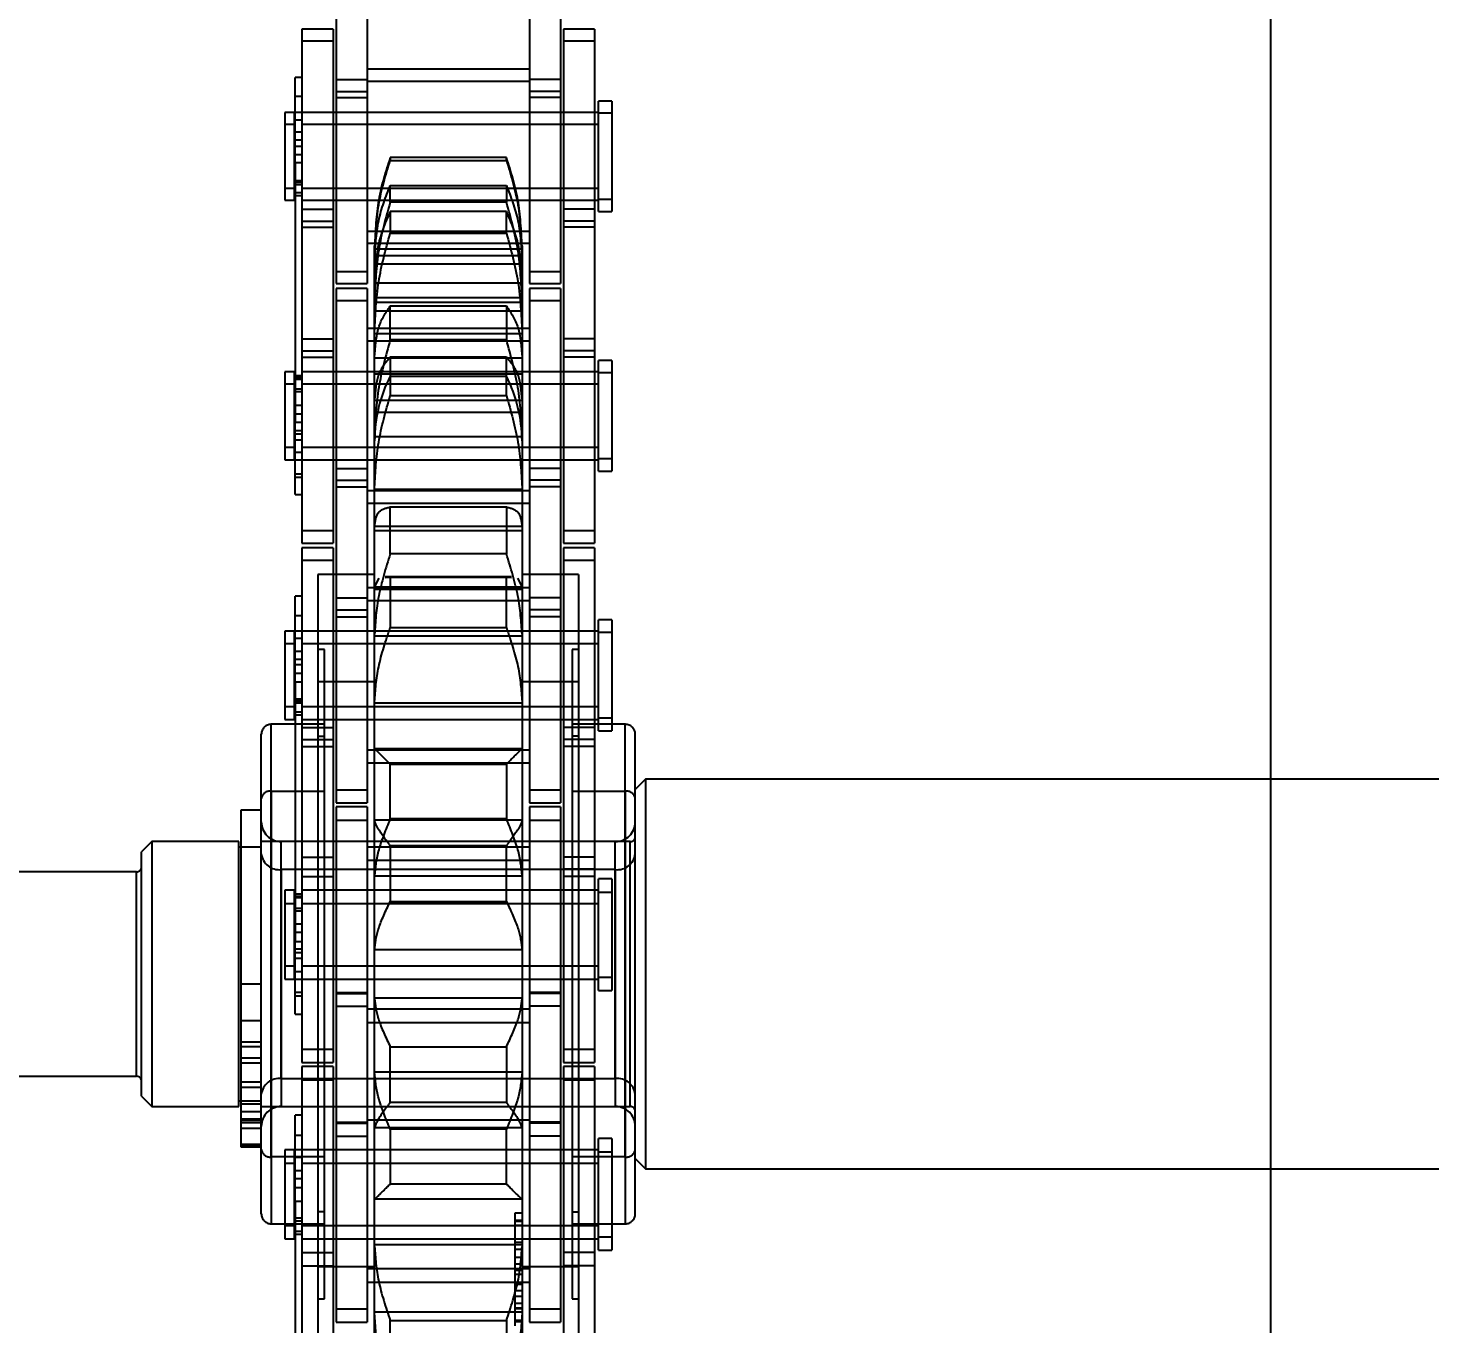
# Model space of a CAD drawing. Header units: metres. Extents: x 0 to 63075, y 0 to 44550.
# Drawn here: x 13783.2 to 13851.8, y 29912.7 to 29976.1 of the extents above; entities that cross this region are included whole.
import ezdxf

# ---------------------------------------------------------------- set-up
doc = ezdxf.new("R2010")
doc.units = ezdxf.units.M
doc.header["$LTSCALE"] = 75
doc.linetypes.add('HIDDEN2', pattern=[4.7625, 3.175, -1.5875])
for name, color, linetype in [('18_COTAS', 7, 'Continuous'), ('SDM', 7, 'Continuous'), ('SL1', 8, 'Continuous'), ('SL4', 4, 'Continuous'), ('ST1', 7, 'HIDDEN2')]:
    doc.layers.add(name, color=color, linetype=linetype)
doc.styles.add('ROMANS', font='ROMANS.SHX')
doc.dimstyles.new('75___1-75', dxfattribs={"dimscale": 75, "dimtxt": 2.5, "dimasz": 2, "dimexe": 1.5, "dimexo": 1, "dimgap": 0.5, "dimtad": 1, "dimdec": 0, "dimzin": 12, "dimtxsty": 'ROMANS', "dimcen": 0, "dimclrd": 256, "dimclre": 256, "dimclrt": 3, "dimazin": 3, "dimtfac": 1, "dimtdec": 0, "dimtmove": 0, "dimatfit": 0, "dimfxl": 1, "dimlwd": -1, "dimlwe": -1, "dimarcsym": 0})

# ---------------------------------------------------------------- blocks, each defined once
blk = doc.blocks.new('A$C1d93b9d1')
at = {"layer": 'SL1'}
for radius, start, end in [(1979, 150.488695, 76.215496), (1915.5, 151.397673, 77.946628), (1915.5, 151.397673, 77.482416), (1907.5, 151.517007, 77.895312), (1508, 159.384288, 0), (1508, 159.384288, 0), (1500, 179.960074, 0.039926)]:
    blk.add_arc((6031.727, 6950), radius, start, end, dxfattribs=at)
blk = doc.blocks.new('*D27')
at = {"layer": '18_COTAS', "transparency": 16777216}
for p, q in [((12131.24, 27878.333), (12131.24, 30705.371)), ((13913.74, 30509.566), (13913.74, 30705.371)), ((11981.24, 30592.871), (11122.311, 30592.871)), ((13913.74, 30592.871), (12131.24, 30592.871)), ((14063.74, 30592.871), (14213.74, 30592.871))]:
    blk.add_line(p, q, dxfattribs=at)
for points in [[(11981.24, 30617.871), (11981.24, 30567.871), (12131.24, 30592.871)], [(14063.74, 30617.871), (14063.74, 30567.871), (13913.74, 30592.871)]]:
    blk.add_solid(points, dxfattribs=at)
at = {"layer": 'Defpoints', "color": 0, "transparency": 16777216}
for p in [(13913.74, 30592.871), (13913.74, 30434.566), (12131.24, 27803.333)]:
    blk.add_point(p, dxfattribs=at)
at = {"layer": '18_COTAS', "color": 3, "transparency": 16777216, "insert": (11476.776, 30724.121), "char_height": 187.5, "attachment_point": 5, "style": 'ROMANS'}
blk.add_mtext('1782', dxfattribs=at)
blk = doc.blocks.new('A$C429c7d53')
at = {"layer": 'SL4'}
for p, q in [((123.235, 2339.738), (123.235, 3005.315)), ((262.765, 2849.263), (123.235, 2849.263)), ((123.235, 2830.213), (262.765, 2830.213))]:
    blk.add_line(p, q, dxfattribs=at)
at = {"layer": 'ST1'}
for p, q in [((77.515, 2888.96), (77.515, 2882.61)), ((79.035, 2888.96), (79.035, 2882.61)), ((86.965, 2888.96), (86.965, 2882.61)), ((88.485, 2888.96), (88.485, 2882.61)), ((75.843, 2885.945), (75.843, 2885.355)), ((77.363, 2885.945), (75.843, 2885.945)), ((75.843, 2885.355), (75.843, 2876.26)), ((77.363, 2885.355), (75.843, 2885.355)), ((77.363, 2885.945), (77.363, 2885.355)), ((77.363, 2885.355), (77.363, 2876.26)), ((88.637, 2885.945), (88.637, 2885.355)), ((90.157, 2885.945), (88.637, 2885.945)), ((88.637, 2885.355), (88.637, 2876.26)), ((90.157, 2885.355), (88.637, 2885.355)), ((90.157, 2885.945), (90.157, 2885.355)), ((90.157, 2885.355), (90.157, 2876.26)), ((86.965, 2883.985), (79.035, 2883.985)), ((75.511, 2882.666), (75.511, 2883.577)), ((75.843, 2883.577), (75.511, 2883.577)), ((77.515, 2883.487), (79.035, 2883.487)), ((86.965, 2883.395), (79.035, 2883.395)), ((88.485, 2883.487), (86.965, 2883.487)), ((75.511, 2882.666), (75.843, 2882.666)), ((75.511, 2879.435), (75.511, 2882.666)), ((77.515, 2882.903), (79.035, 2882.903)), ((77.515, 2882.61), (79.035, 2882.61)), ((77.515, 2882.61), (77.515, 2873.515)), ((79.035, 2882.61), (79.035, 2873.515)), ((88.485, 2882.903), (86.965, 2882.903)), ((88.485, 2882.61), (86.965, 2882.61)), ((86.965, 2882.61), (86.965, 2873.515)), ((88.485, 2882.61), (88.485, 2873.515)), ((75, 2881.87), (75, 2881.28)), ((75.474, 2881.87), (75, 2881.87)), ((75.474, 2881.28), (75.474, 2881.87)), ((77.363, 2881.87), (75.511, 2881.87)), ((90.341, 2881.87), (75.843, 2881.87)), ((79.035, 2881.87), (77.515, 2881.87)), ((86.965, 2881.87), (79.035, 2881.87)), ((88.485, 2881.87), (86.965, 2881.87)), ((90.157, 2881.87), (88.637, 2881.87)), ((90.341, 2881.834), (90.341, 2882.424)), ((91, 2882.424), (90.341, 2882.424)), ((91, 2882.424), (91, 2881.834)), ((75, 2881.28), (75, 2877.59)), ((75.474, 2881.28), (75, 2881.28)), ((75.843, 2881.501), (75.474, 2881.501)), ((75.474, 2877.59), (75.474, 2881.28)), ((77.363, 2881.28), (75.843, 2881.28)), ((90.341, 2881.28), (75.843, 2881.28)), ((79.035, 2881.28), (77.515, 2881.28)), ((86.965, 2881.28), (79.035, 2881.28)), ((88.485, 2881.28), (86.965, 2881.28)), ((90.157, 2881.28), (88.637, 2881.28)), ((90.341, 2877.037), (90.341, 2881.834)), ((91, 2881.834), (90.341, 2881.834)), ((91, 2881.834), (91, 2877.037)), ((75.843, 2880.911), (75.474, 2880.911)), ((75.511, 2880.542), (75.843, 2880.542)), ((75.511, 2880.233), (75.843, 2880.233)), ((75.511, 2879.818), (75.843, 2879.818)), ((75.511, 2879.435), (75.511, 2866.735)), ((75.511, 2879.435), (75.843, 2879.435)), ((80.157, 2879.672), (80.157, 2879.532)), ((85.843, 2879.672), (80.157, 2879.672)), ((80.157, 2879.532), (85.843, 2879.532)), ((85.843, 2879.532), (85.843, 2879.672)), ((75.474, 2878.549), (75.843, 2878.549)), ((75.511, 2878.461), (75.843, 2878.461)), ((75, 2878.18), (75.474, 2878.18)), ((75.474, 2877.959), (75.843, 2877.959)), ((75.511, 2878.357), (75.843, 2878.357)), ((75.511, 2877.816), (75.843, 2877.816)), ((75.843, 2878.18), (77.363, 2878.18)), ((75.843, 2878.18), (90.341, 2878.18)), ((77.515, 2878.18), (79.035, 2878.18)), ((79.035, 2878.18), (86.965, 2878.18)), ((80.157, 2878.297), (85.843, 2878.297)), ((80.157, 2877.492), (80.157, 2878.297)), ((85.843, 2878.297), (85.843, 2877.492)), ((86.965, 2878.18), (88.485, 2878.18)), ((88.637, 2878.18), (90.157, 2878.18)), ((75, 2877.59), (75.474, 2877.59)), ((75.843, 2877.59), (77.363, 2877.59)), ((75.843, 2877.59), (90.341, 2877.59)), ((75.843, 2877.148), (77.363, 2877.148)), ((77.515, 2877.59), (79.035, 2877.59)), ((79.035, 2877.59), (86.965, 2877.59)), ((85.843, 2877.492), (80.157, 2877.492)), ((86.965, 2877.59), (88.485, 2877.59)), ((88.637, 2877.59), (90.157, 2877.59)), ((90.157, 2877.148), (88.637, 2877.148)), ((90.341, 2877.627), (91, 2877.627)), ((90.341, 2877.037), (91, 2877.037)), ((75.843, 2876.563), (77.363, 2876.563)), ((80.157, 2877.036), (80.157, 2875.967)), ((85.843, 2877.036), (80.157, 2877.036)), ((85.843, 2875.967), (85.843, 2877.036)), ((90.157, 2876.563), (88.637, 2876.563)), ((75.843, 2876.26), (77.363, 2876.26)), ((75.843, 2876.26), (75.843, 2869.91)), ((77.363, 2876.26), (77.363, 2869.91)), ((79.035, 2876.065), (86.965, 2876.065)), ((80.157, 2875.967), (85.843, 2875.967)), ((90.157, 2876.26), (88.637, 2876.26)), ((88.637, 2876.26), (88.637, 2869.91)), ((90.157, 2876.26), (90.157, 2869.91)), ((79.035, 2875.475), (86.965, 2875.475)), ((79.395, 2874.996), (79.395, 2875.345)), ((86.605, 2875.195), (79.395, 2875.195)), ((79.395, 2874.869), (79.395, 2874.996)), ((86.605, 2875.345), (86.605, 2874.996)), ((86.605, 2874.996), (86.605, 2874.869)), ((86.605, 2874.869), (79.395, 2874.869)), ((79.395, 2873.613), (79.395, 2874.869)), ((86.605, 2874.458), (79.395, 2874.458)), ((86.605, 2874.869), (86.605, 2873.63)), ((77.515, 2874.105), (79.035, 2874.105)), ((79.395, 2871.17), (79.395, 2873.636)), ((86.605, 2873.636), (86.605, 2871.17)), ((86.965, 2874.105), (88.485, 2874.105)), ((77.515, 2873.515), (79.035, 2873.515)), ((77.515, 2873.267), (77.515, 2872.655)), ((79.035, 2873.267), (77.515, 2873.267)), ((79.035, 2873.267), (79.035, 2872.655)), ((86.605, 2873.53), (79.395, 2873.53)), ((86.965, 2873.515), (88.485, 2873.515)), ((86.965, 2873.267), (86.965, 2872.655)), ((88.485, 2873.267), (86.965, 2873.267)), ((88.485, 2873.267), (88.485, 2872.655)), ((77.515, 2872.655), (77.515, 2863.56)), ((79.035, 2872.655), (77.515, 2872.655)), ((79.035, 2872.655), (79.035, 2863.56)), ((79.395, 2872.818), (86.605, 2872.818)), ((86.605, 2872.582), (79.395, 2872.582)), ((80.157, 2872.411), (85.843, 2872.411)), ((80.157, 2870.758), (80.157, 2872.411)), ((85.843, 2872.411), (85.843, 2870.758)), ((86.965, 2872.655), (86.965, 2863.56)), ((88.485, 2872.655), (86.965, 2872.655)), ((88.485, 2872.655), (88.485, 2863.56)), ((79.395, 2872.169), (86.605, 2872.169)), ((86.965, 2871.307), (79.035, 2871.307)), ((79.395, 2871.043), (79.395, 2871.17)), ((86.605, 2871.043), (79.395, 2871.043)), ((79.395, 2867.863), (79.395, 2871.043)), ((86.605, 2871.17), (86.605, 2871.043)), ((86.605, 2871.043), (86.605, 2867.863)), ((75.843, 2870.809), (77.363, 2870.809)), ((75.843, 2870.224), (77.363, 2870.224)), ((86.965, 2870.695), (79.035, 2870.695)), ((85.843, 2870.758), (80.157, 2870.758)), ((90.157, 2870.809), (88.637, 2870.809)), ((90.157, 2870.224), (88.637, 2870.224)), ((75.843, 2869.91), (77.363, 2869.91)), ((75.843, 2869.91), (75.843, 2860.815)), ((77.363, 2869.91), (77.363, 2860.815)), ((86.605, 2869.859), (79.395, 2869.859)), ((80.157, 2869.9), (80.157, 2868.984)), ((85.843, 2869.9), (80.157, 2869.9)), ((85.843, 2868.984), (85.843, 2869.9)), ((90.157, 2869.91), (88.637, 2869.91)), ((88.637, 2869.91), (88.637, 2860.815)), ((90.157, 2869.91), (90.157, 2860.815)), ((90.341, 2869.134), (90.341, 2869.745)), ((91, 2869.745), (90.341, 2869.745)), ((91, 2869.745), (91, 2869.134)), ((75, 2869.192), (75, 2868.58)), ((75.474, 2869.192), (75, 2869.192)), ((75.474, 2868.58), (75.474, 2869.192)), ((75.843, 2868.823), (75.474, 2868.823)), ((75.511, 2869.015), (75.843, 2869.015)), ((75.511, 2868.911), (75.843, 2868.911)), ((77.363, 2869.192), (75.843, 2869.192)), ((90.341, 2869.192), (75.843, 2869.192)), ((79.035, 2869.192), (77.515, 2869.192)), ((86.965, 2869.192), (79.035, 2869.192)), ((79.395, 2869.085), (86.605, 2869.085)), ((80.157, 2868.984), (80.157, 2868.032)), ((80.157, 2868.984), (85.843, 2868.984)), ((85.843, 2868.032), (85.843, 2868.984)), ((88.485, 2869.192), (86.965, 2869.192)), ((90.157, 2869.192), (88.637, 2869.192)), ((90.341, 2864.337), (90.341, 2869.134)), ((91, 2869.134), (90.341, 2869.134)), ((91, 2869.134), (91, 2864.337)), ((75, 2868.58), (75, 2864.89)), ((75.474, 2868.58), (75, 2868.58)), ((75.474, 2864.89), (75.474, 2868.58)), ((75.843, 2868.211), (75.474, 2868.211)), ((75.511, 2868.354), (75.843, 2868.354)), ((77.363, 2868.58), (75.843, 2868.58)), ((90.341, 2868.58), (75.843, 2868.58)), ((79.035, 2868.58), (77.515, 2868.58)), ((86.965, 2868.58), (79.035, 2868.58)), ((88.485, 2868.58), (86.965, 2868.58)), ((90.157, 2868.58), (88.637, 2868.58)), ((75.511, 2867.555), (75.843, 2867.555)), ((79.395, 2865.811), (79.395, 2867.863)), ((86.605, 2867.79), (79.395, 2867.79)), ((80.157, 2868.032), (85.843, 2868.032)), ((86.605, 2867.863), (86.605, 2865.811)), ((75.511, 2867.139), (75.843, 2867.139)), ((79.395, 2867.218), (86.605, 2867.218)), ((75.511, 2866.735), (75.843, 2866.735)), ((75.511, 2863.183), (75.511, 2866.735)), ((75.511, 2866.328), (75.843, 2866.328)), ((75.511, 2866.156), (75.843, 2866.156)), ((75, 2865.502), (75.474, 2865.502)), ((75.474, 2865.871), (75.843, 2865.871)), ((75.843, 2865.502), (77.363, 2865.502)), ((75.843, 2865.502), (90.341, 2865.502)), ((77.515, 2865.502), (79.035, 2865.502)), ((79.035, 2865.502), (86.965, 2865.502)), ((86.605, 2866.008), (79.395, 2866.008)), ((79.395, 2863.553), (79.395, 2865.811)), ((86.605, 2865.811), (86.605, 2863.553)), ((86.965, 2865.502), (88.485, 2865.502)), ((88.637, 2865.502), (90.157, 2865.502)), ((75, 2864.89), (75.474, 2864.89)), ((75.474, 2865.259), (75.843, 2865.259)), ((75.511, 2864.89), (77.363, 2864.89)), ((75.843, 2864.89), (90.341, 2864.89)), ((77.515, 2864.89), (79.035, 2864.89)), ((79.035, 2864.89), (86.965, 2864.89)), ((86.965, 2864.89), (88.485, 2864.89)), ((88.637, 2864.89), (90.157, 2864.89)), ((90.341, 2864.948), (91, 2864.948)), ((75.511, 2864.208), (75.843, 2864.208)), ((75.511, 2864.035), (75.843, 2864.035)), ((77.515, 2864.469), (79.035, 2864.469)), ((88.485, 2864.469), (86.965, 2864.469)), ((90.341, 2864.337), (91, 2864.337)), ((77.515, 2863.885), (79.035, 2863.885)), ((77.515, 2863.56), (79.035, 2863.56)), ((77.515, 2863.56), (77.515, 2857.21)), ((79.035, 2863.56), (79.035, 2857.21)), ((79.035, 2863.387), (86.965, 2863.387)), ((79.395, 2863.441), (79.395, 2863.553)), ((86.605, 2863.441), (79.395, 2863.441)), ((79.395, 2858.699), (79.395, 2863.441)), ((86.605, 2863.553), (86.605, 2863.441)), ((86.605, 2863.441), (86.605, 2858.699)), ((88.485, 2863.885), (86.965, 2863.885)), ((88.485, 2863.56), (86.965, 2863.56)), ((86.965, 2863.56), (86.965, 2857.21)), ((88.485, 2863.56), (88.485, 2857.21)), ((75.511, 2863.183), (75.843, 2863.183)), ((79.035, 2862.775), (86.965, 2862.775)), ((80.157, 2860.282), (80.157, 2862.585)), ((80.157, 2862.585), (85.843, 2862.585)), ((85.843, 2862.585), (85.843, 2860.282)), ((75.843, 2861.427), (77.363, 2861.427)), ((86.605, 2861.627), (79.395, 2861.627)), ((79.395, 2861.423), (86.605, 2861.423)), ((88.637, 2861.427), (90.157, 2861.427)), ((75.843, 2860.815), (77.363, 2860.815)), ((75.843, 2860.589), (75.843, 2859.955)), ((77.363, 2860.589), (75.843, 2860.589)), ((77.363, 2860.589), (77.363, 2859.955)), ((88.637, 2860.815), (90.157, 2860.815)), ((88.637, 2860.589), (88.637, 2859.955)), ((90.157, 2860.589), (88.637, 2860.589)), ((90.157, 2860.589), (90.157, 2859.955)), ((75.843, 2859.955), (75.843, 2850.86)), ((77.363, 2859.955), (75.843, 2859.955)), ((77.363, 2859.955), (77.363, 2850.86)), ((85.843, 2860.282), (80.157, 2860.282)), ((88.637, 2859.955), (88.637, 2850.86)), ((90.157, 2859.955), (88.637, 2859.955)), ((90.157, 2859.955), (90.157, 2850.86)), ((76.625, 2859.282), (76.625, 2854.049)), ((79.395, 2859.282), (76.625, 2859.282)), ((89.375, 2859.282), (86.605, 2859.282)), ((89.375, 2859.282), (89.375, 2854.049)), ((86.965, 2858.629), (79.035, 2858.629)), ((79.597, 2859.103), (79.395, 2858.699)), ((79.395, 2853.063), (79.395, 2858.699)), ((86.605, 2858.667), (79.395, 2858.667)), ((79.395, 2858.562), (86.605, 2858.562)), ((86.085, 2859.162), (79.915, 2859.162)), ((80.157, 2859.127), (79.915, 2859.117)), ((80.157, 2859.127), (80.157, 2856.685)), ((85.843, 2859.127), (80.157, 2859.127)), ((85.843, 2856.685), (85.843, 2859.127)), ((86.085, 2859.117), (85.843, 2859.127)), ((86.605, 2858.699), (86.403, 2859.103)), ((86.605, 2858.699), (86.605, 2853.063)), ((75.511, 2857.266), (75.511, 2858.221)), ((75.843, 2858.221), (75.511, 2858.221)), ((77.515, 2858.13), (79.035, 2858.13)), ((86.965, 2857.995), (79.035, 2857.995)), ((88.485, 2858.13), (86.965, 2858.13)), ((75.511, 2857.266), (75.843, 2857.266)), ((75.511, 2854.035), (75.511, 2857.266)), ((77.515, 2857.546), (79.035, 2857.546)), ((77.515, 2857.21), (79.035, 2857.21)), ((77.515, 2857.21), (77.515, 2848.115)), ((79.035, 2857.21), (79.035, 2848.115)), ((88.485, 2857.546), (86.965, 2857.546)), ((88.485, 2857.21), (86.965, 2857.21)), ((86.965, 2857.21), (86.965, 2848.115)), ((88.485, 2857.21), (88.485, 2848.115)), ((75, 2856.514), (75, 2855.88)), ((75.474, 2856.514), (75, 2856.514)), ((75.474, 2855.88), (75.474, 2856.514)), ((77.363, 2856.514), (75.511, 2856.514)), ((90.341, 2856.514), (75.843, 2856.514)), ((79.035, 2856.514), (77.515, 2856.514)), ((86.965, 2856.514), (79.035, 2856.514)), ((80.157, 2856.685), (85.843, 2856.685)), ((88.485, 2856.514), (86.965, 2856.514)), ((90.157, 2856.514), (88.637, 2856.514)), ((90.341, 2856.434), (90.341, 2857.067)), ((91, 2857.067), (90.341, 2857.067)), ((91, 2857.067), (91, 2856.434)), ((75, 2855.88), (75, 2852.19)), ((75.474, 2855.88), (75, 2855.88)), ((75.843, 2856.145), (75.474, 2856.145)), ((75.474, 2852.19), (75.474, 2855.88)), ((77.363, 2855.88), (75.843, 2855.88)), ((90.341, 2855.88), (75.843, 2855.88)), ((79.035, 2855.88), (77.515, 2855.88)), ((86.965, 2855.88), (79.035, 2855.88)), ((86.605, 2856.265), (79.395, 2856.265)), ((88.485, 2855.88), (86.965, 2855.88)), ((90.157, 2855.88), (88.637, 2855.88)), ((90.341, 2851.637), (90.341, 2856.434)), ((91, 2856.434), (90.341, 2856.434)), ((91, 2856.434), (91, 2851.637)), ((75.843, 2855.511), (75.474, 2855.511)), ((75.511, 2855.142), (75.843, 2855.142)), ((76.944, 2855.617), (76.625, 2855.617)), ((76.944, 2851.365), (76.944, 2855.617)), ((89.056, 2855.617), (89.056, 2851.365)), ((89.375, 2855.617), (89.056, 2855.617)), ((75.511, 2854.876), (75.843, 2854.876)), ((75.511, 2854.461), (75.843, 2854.461)), ((75.511, 2854.035), (75.843, 2854.035)), ((75.511, 2854.035), (75.511, 2841.335)), ((76.625, 2854.049), (79.395, 2854.049)), ((76.625, 2854.049), (76.625, 2820.194)), ((86.605, 2854.049), (89.375, 2854.049)), ((89.375, 2854.049), (89.375, 2820.194)), ((75.474, 2853.193), (75.843, 2853.193)), ((75.511, 2853.104), (75.843, 2853.104)), ((79.395, 2852.98), (79.395, 2853.063)), ((86.605, 2853.063), (86.605, 2852.98)), ((75, 2852.824), (75.474, 2852.824)), ((75.474, 2852.559), (75.843, 2852.559)), ((75.511, 2853.001), (75.843, 2853.001)), ((75.511, 2852.416), (75.843, 2852.416)), ((75.843, 2852.824), (77.363, 2852.824)), ((75.843, 2852.824), (90.341, 2852.824)), ((77.515, 2852.824), (79.035, 2852.824)), ((79.035, 2852.824), (86.965, 2852.824)), ((86.605, 2852.98), (79.395, 2852.98)), ((79.395, 2847.26), (79.395, 2852.98)), ((86.605, 2852.98), (86.605, 2847.26)), ((86.965, 2852.824), (88.485, 2852.824)), ((88.637, 2852.824), (90.157, 2852.824)), ((76.944, 2851.953), (74.344, 2851.953)), ((74.344, 2830.793), (74.344, 2851.937)), ((75, 2852.19), (75.474, 2852.19)), ((75.843, 2852.19), (77.363, 2852.19)), ((75.843, 2852.19), (90.341, 2852.19)), ((75.843, 2851.791), (77.363, 2851.791)), ((77.515, 2852.19), (79.035, 2852.19)), ((79.035, 2852.19), (86.965, 2852.19)), ((86.965, 2852.19), (88.485, 2852.19)), ((88.637, 2852.19), (90.157, 2852.19)), ((90.157, 2851.791), (88.637, 2851.791)), ((91.656, 2851.953), (89.056, 2851.953)), ((90.341, 2852.27), (91, 2852.27)), ((91.656, 2830.793), (91.656, 2851.937)), ((73.855, 2848.324), (73.855, 2851.464)), ((75.843, 2851.207), (77.363, 2851.207)), ((76.625, 2851.365), (76.944, 2851.365)), ((76.944, 2823.858), (76.944, 2851.365)), ((90.157, 2851.207), (88.637, 2851.207)), ((89.056, 2851.365), (89.056, 2823.858)), ((89.375, 2851.365), (89.056, 2851.365)), ((90.341, 2851.637), (91, 2851.637)), ((92.145, 2848.324), (92.145, 2851.464)), ((75.843, 2850.86), (77.363, 2850.86)), ((75.843, 2850.86), (75.843, 2844.51)), ((77.363, 2850.86), (77.363, 2844.51)), ((79.035, 2850.709), (86.965, 2850.709)), ((86.605, 2850.754), (79.395, 2850.754)), ((90.157, 2850.86), (88.637, 2850.86)), ((88.637, 2850.86), (88.637, 2844.51)), ((90.157, 2850.86), (90.157, 2844.51)), ((79.035, 2850.075), (86.965, 2850.075)), ((80.157, 2847.329), (80.157, 2850.002)), ((80.157, 2850.002), (85.843, 2850.002)), ((85.843, 2850.002), (85.843, 2847.329)), ((92.645, 2849.263), (92.145, 2848.763)), ((92.645, 2849.263), (92.645, 2846.712)), ((123.235, 2849.263), (92.645, 2849.263)), ((73.855, 2828.011), (73.855, 2848.324)), ((74.344, 2848.682), (74.344, 2827.538)), ((74.344, 2848.682), (76.944, 2848.682)), ((77.515, 2848.749), (79.035, 2848.749)), ((86.965, 2848.749), (88.485, 2848.749)), ((89.056, 2848.682), (91.656, 2848.682)), ((91.656, 2848.682), (91.656, 2827.538)), ((92.145, 2828.011), (92.145, 2848.324)), ((72.855, 2847.76), (72.855, 2839.262)), ((73.855, 2847.76), (72.855, 2847.76)), ((77.515, 2848.115), (79.035, 2848.115)), ((77.515, 2847.91), (77.515, 2847.255)), ((79.035, 2847.91), (77.515, 2847.91)), ((79.035, 2847.91), (79.035, 2847.255)), ((86.965, 2848.115), (88.485, 2848.115)), ((86.965, 2847.91), (86.965, 2847.255)), ((88.485, 2847.91), (86.965, 2847.91)), ((88.485, 2847.91), (88.485, 2847.255)), ((77.515, 2847.255), (77.515, 2838.16)), ((79.035, 2847.255), (77.515, 2847.255)), ((79.035, 2847.255), (79.035, 2838.16)), ((86.605, 2847.26), (79.395, 2847.26)), ((79.395, 2847.247), (79.395, 2847.26)), ((79.395, 2840.965), (79.395, 2847.247)), ((85.843, 2847.329), (80.157, 2847.329)), ((86.605, 2847.26), (86.605, 2847.247)), ((86.605, 2847.247), (86.605, 2840.965)), ((86.965, 2847.255), (86.965, 2838.16)), ((88.485, 2847.255), (86.965, 2847.255)), ((88.485, 2847.255), (88.485, 2838.16)), ((68.5, 2846.213), (68, 2845.713)), ((68.5, 2846.213), (68.5, 2844.479)), ((72.755, 2846.213), (68.5, 2846.213)), ((72.755, 2833.263), (72.755, 2846.213)), ((91.895, 2846.213), (73.855, 2846.213)), ((91.168, 2846.213), (74.832, 2846.213)), ((74.832, 2834.63), (74.832, 2846.2)), ((91.168, 2834.63), (91.168, 2846.2)), ((91.895, 2833.264), (91.895, 2846.211)), ((92.645, 2846.712), (92.645, 2830.213)), ((68, 2844.113), (68, 2845.713)), ((73.855, 2845.938), (72.755, 2845.938)), ((73.855, 2845.938), (72.855, 2845.938)), ((86.965, 2845.95), (79.035, 2845.95)), ((80.157, 2846.015), (80.157, 2843.293)), ((85.843, 2846.015), (80.157, 2846.015)), ((85.843, 2843.293), (85.843, 2846.015)), ((74.832, 2844.845), (74.832, 2833.275)), ((91.168, 2844.845), (74.832, 2844.845)), ((75.843, 2845.452), (77.363, 2845.452)), ((75.843, 2844.868), (77.363, 2844.868)), ((86.965, 2845.295), (79.035, 2845.295)), ((90.157, 2845.452), (88.637, 2845.452)), ((90.157, 2844.868), (88.637, 2844.868)), ((91.168, 2844.845), (91.168, 2833.275)), ((67.75, 2844.738), (53.5, 2844.738)), ((67.75, 2834.748), (67.75, 2844.725)), ((68.5, 2844.479), (68.5, 2833.263)), ((75.843, 2844.51), (77.363, 2844.51)), ((75.843, 2844.51), (75.843, 2835.415)), ((77.363, 2844.51), (77.363, 2835.415)), ((86.605, 2844.529), (79.395, 2844.529)), ((90.157, 2844.51), (88.637, 2844.51)), ((88.637, 2844.51), (88.637, 2835.415)), ((90.157, 2844.51), (90.157, 2835.415)), ((90.341, 2843.734), (90.341, 2844.389)), ((91, 2844.389), (90.341, 2844.389)), ((91, 2844.389), (91, 2843.734)), ((68, 2833.763), (68, 2844.113)), ((75, 2843.835), (75, 2843.18)), ((75.474, 2843.835), (75, 2843.835)), ((75.474, 2843.18), (75.474, 2843.835)), ((75.843, 2843.466), (75.474, 2843.466)), ((75.511, 2843.658), (75.843, 2843.658)), ((75.511, 2843.555), (75.843, 2843.555)), ((77.363, 2843.835), (75.843, 2843.835)), ((90.341, 2843.835), (75.843, 2843.835)), ((79.035, 2843.835), (77.515, 2843.835)), ((86.965, 2843.835), (79.035, 2843.835)), ((88.485, 2843.835), (86.965, 2843.835)), ((90.157, 2843.835), (88.637, 2843.835)), ((90.341, 2838.937), (90.341, 2843.734)), ((91, 2843.734), (90.341, 2843.734)), ((91, 2843.734), (91, 2838.937)), ((75, 2843.18), (75, 2839.49)), ((75.474, 2843.18), (75, 2843.18)), ((75.474, 2839.49), (75.474, 2843.18)), ((75.843, 2842.811), (75.474, 2842.811)), ((75.511, 2842.954), (75.843, 2842.954)), ((77.363, 2843.18), (75.843, 2843.18)), ((90.341, 2843.18), (75.843, 2843.18)), ((79.035, 2843.18), (77.515, 2843.18)), ((86.965, 2843.18), (79.035, 2843.18)), ((80.157, 2843.293), (85.843, 2843.293)), ((88.485, 2843.18), (86.965, 2843.18)), ((90.157, 2843.18), (88.637, 2843.18)), ((75.511, 2842.198), (75.843, 2842.198)), ((75.511, 2841.783), (75.843, 2841.783)), ((75.511, 2841.335), (75.843, 2841.335)), ((75.511, 2837.783), (75.511, 2841.335)), ((75.511, 2840.972), (75.843, 2840.972)), ((75.511, 2840.799), (75.843, 2840.799)), ((79.395, 2840.921), (79.395, 2840.965)), ((86.605, 2840.921), (79.395, 2840.921)), ((79.395, 2834.946), (79.395, 2840.921)), ((86.605, 2840.965), (86.605, 2840.921)), ((86.605, 2840.921), (86.605, 2834.946)), ((75, 2840.145), (75.474, 2840.145)), ((75.474, 2840.514), (75.843, 2840.514)), ((75.843, 2840.145), (77.363, 2840.145)), ((75.843, 2840.145), (90.341, 2840.145)), ((77.515, 2840.145), (79.035, 2840.145)), ((79.035, 2840.145), (86.965, 2840.145)), ((86.965, 2840.145), (88.485, 2840.145)), ((88.637, 2840.145), (90.157, 2840.145)), ((75, 2839.49), (75.474, 2839.49)), ((75.474, 2839.859), (75.843, 2839.859)), ((75.511, 2839.49), (77.363, 2839.49)), ((75.843, 2839.49), (90.341, 2839.49)), ((77.515, 2839.49), (79.035, 2839.49)), ((79.035, 2839.49), (86.965, 2839.49)), ((86.965, 2839.49), (88.485, 2839.49)), ((88.637, 2839.49), (90.157, 2839.49)), ((90.341, 2839.592), (91, 2839.592)), ((72.855, 2839.262), (73.855, 2839.262)), ((72.855, 2839.262), (72.855, 2837.466)), ((75.511, 2838.851), (75.843, 2838.851)), ((75.511, 2838.679), (75.843, 2838.679)), ((77.515, 2838.843), (79.035, 2838.843)), ((77.515, 2838.788), (79.035, 2838.788)), ((88.485, 2838.843), (86.965, 2838.843)), ((88.485, 2838.788), (86.965, 2838.788)), ((90.341, 2838.937), (91, 2838.937)), ((77.515, 2838.16), (79.035, 2838.16)), ((77.515, 2838.16), (77.515, 2831.81)), ((79.035, 2838.16), (79.035, 2831.81)), ((79.035, 2838.03), (86.965, 2838.03)), ((86.605, 2838.554), (79.395, 2838.554)), ((88.485, 2838.16), (86.965, 2838.16)), ((86.965, 2838.16), (86.965, 2831.81)), ((88.485, 2838.16), (88.485, 2831.81)), ((72.855, 2837.466), (73.855, 2837.466)), ((72.855, 2837.466), (72.855, 2836.431)), ((75.511, 2837.783), (75.843, 2837.783)), ((79.035, 2837.375), (86.965, 2837.375)), ((72.855, 2836.431), (73.855, 2836.431)), ((72.855, 2836.431), (72.855, 2835.633)), ((73.855, 2836.171), (72.855, 2836.171)), ((75.843, 2836.07), (77.363, 2836.07)), ((80.157, 2833.46), (80.157, 2836.182)), ((80.157, 2836.182), (85.843, 2836.182)), ((85.843, 2836.182), (85.843, 2833.46)), ((88.637, 2836.07), (90.157, 2836.07)), ((72.855, 2835.635), (73.855, 2835.635)), ((72.855, 2835.633), (73.855, 2835.633)), ((72.855, 2835.633), (72.855, 2833.385)), ((72.855, 2835.398), (73.855, 2835.398)), ((75.843, 2835.415), (77.363, 2835.415)), ((88.637, 2835.415), (90.157, 2835.415)), ((53.5, 2834.738), (67.75, 2834.738)), ((74.832, 2834.63), (91.168, 2834.63)), ((75.843, 2835.211), (75.843, 2834.555)), ((77.363, 2835.211), (75.843, 2835.211)), ((75.843, 2834.555), (75.843, 2825.46)), ((77.363, 2834.555), (75.843, 2834.555)), ((77.363, 2835.211), (77.363, 2834.555)), ((77.363, 2834.555), (77.363, 2825.46)), ((86.605, 2834.946), (79.395, 2834.946)), ((79.395, 2834.89), (79.395, 2834.946)), ((79.395, 2828.72), (79.395, 2834.89)), ((86.605, 2834.946), (86.605, 2834.89)), ((86.605, 2834.89), (86.605, 2828.72)), ((88.637, 2835.211), (88.637, 2834.555)), ((90.157, 2835.211), (88.637, 2835.211)), ((88.637, 2834.555), (88.637, 2825.46)), ((90.157, 2834.555), (88.637, 2834.555)), ((90.157, 2835.211), (90.157, 2834.555)), ((90.157, 2834.555), (90.157, 2825.46)), ((72.855, 2834.471), (73.855, 2834.471)), ((73.855, 2834.194), (72.855, 2834.194)), ((68, 2833.763), (68.5, 2833.263)), ((68.5, 2833.263), (72.755, 2833.263)), ((72.755, 2833.538), (73.855, 2833.538)), ((72.855, 2833.538), (73.855, 2833.538)), ((72.855, 2833.385), (73.855, 2833.385)), ((72.855, 2833.385), (72.855, 2833.019)), ((73.855, 2833.263), (91.895, 2833.263)), ((74.832, 2833.263), (91.168, 2833.263)), ((86.965, 2833.251), (79.035, 2833.251)), ((85.843, 2833.46), (80.157, 2833.46)), ((72.855, 2833.019), (73.855, 2833.019)), ((72.855, 2833.019), (72.855, 2831.379)), ((73.855, 2832.643), (72.855, 2832.643)), ((72.855, 2832.603), (73.855, 2832.603)), ((72.855, 2832.494), (73.855, 2832.494)), ((72.855, 2832.473), (73.855, 2832.473)), ((75.511, 2831.866), (75.511, 2832.843)), ((75.843, 2832.843), (75.511, 2832.843)), ((77.515, 2832.493), (79.035, 2832.493)), ((86.965, 2832.595), (79.035, 2832.595)), ((88.485, 2832.493), (86.965, 2832.493)), ((72.855, 2832.199), (73.855, 2832.199)), ((75.511, 2831.866), (75.843, 2831.866)), ((75.511, 2828.635), (75.511, 2831.866)), ((77.515, 2832.438), (79.035, 2832.438)), ((77.515, 2831.81), (79.035, 2831.81)), ((77.515, 2831.81), (77.515, 2822.715)), ((79.035, 2831.81), (79.035, 2822.715)), ((86.605, 2832.215), (79.395, 2832.215)), ((80.157, 2832.146), (80.157, 2829.473)), ((85.843, 2832.146), (80.157, 2832.146)), ((85.843, 2829.473), (85.843, 2832.146)), ((88.485, 2832.438), (86.965, 2832.438)), ((88.485, 2831.81), (86.965, 2831.81)), ((86.965, 2831.81), (86.965, 2822.715)), ((88.485, 2831.81), (88.485, 2822.715)), ((72.855, 2831.421), (73.855, 2831.421)), ((72.855, 2831.379), (73.855, 2831.379)), ((72.855, 2831.379), (72.855, 2831.282)), ((72.855, 2831.282), (73.855, 2831.282)), ((75, 2831.136), (75, 2830.48)), ((75.474, 2831.136), (75, 2831.136)), ((75.474, 2830.48), (75.474, 2831.136)), ((77.363, 2831.136), (75.511, 2831.136)), ((90.341, 2831.136), (75.843, 2831.136)), ((79.035, 2831.136), (77.515, 2831.136)), ((86.965, 2831.136), (79.035, 2831.136)), ((88.485, 2831.136), (86.965, 2831.136)), ((90.157, 2831.136), (88.637, 2831.136)), ((90.341, 2831.034), (90.341, 2831.689)), ((91, 2831.689), (90.341, 2831.689)), ((91, 2831.689), (91, 2831.034)), ((76.944, 2830.793), (74.344, 2830.793)), ((75, 2830.48), (75, 2826.79)), ((75.474, 2830.48), (75, 2830.48)), ((75.843, 2830.767), (75.474, 2830.767)), ((75.474, 2826.79), (75.474, 2830.48)), ((77.363, 2830.48), (75.843, 2830.48)), ((90.341, 2830.48), (75.843, 2830.48)), ((79.035, 2830.48), (77.515, 2830.48)), ((86.965, 2830.48), (79.035, 2830.48)), ((88.485, 2830.48), (86.965, 2830.48)), ((90.157, 2830.48), (88.637, 2830.48)), ((91.656, 2830.793), (89.056, 2830.793)), ((90.341, 2826.237), (90.341, 2831.034)), ((91, 2831.034), (90.341, 2831.034)), ((91, 2831.034), (91, 2826.237)), ((92.145, 2830.713), (92.645, 2830.213)), ((75.843, 2830.111), (75.474, 2830.111)), ((75.511, 2829.742), (75.843, 2829.742)), ((92.645, 2830.213), (123.235, 2830.213)), ((75.511, 2829.291), (75.843, 2829.291)), ((80.157, 2829.473), (85.843, 2829.473)), ((75.511, 2828.635), (75.511, 2815.935)), ((75.511, 2828.635), (75.843, 2828.635)), ((86.605, 2828.721), (79.395, 2828.721)), ((79.395, 2823.21), (79.395, 2828.72)), ((86.605, 2828.72), (86.605, 2823.21)), ((75.474, 2827.815), (75.843, 2827.815)), ((75.511, 2827.672), (75.843, 2827.672)), ((76.944, 2828.11), (76.625, 2828.11)), ((86.27, 2827.703), (86.27, 2828.054)), ((86.27, 2828.054), (86.605, 2828.054)), ((86.27, 2827.703), (86.605, 2827.703)), ((86.27, 2826.277), (86.27, 2827.703)), ((89.056, 2828.11), (89.375, 2828.11)), ((74.344, 2827.523), (76.944, 2827.523)), ((75, 2827.446), (75.474, 2827.446)), ((75.474, 2827.159), (75.843, 2827.159)), ((75.511, 2827.016), (75.843, 2827.016)), ((75.843, 2827.446), (77.363, 2827.446)), ((75.843, 2827.446), (90.341, 2827.446)), ((77.515, 2827.446), (79.035, 2827.446)), ((79.035, 2827.446), (86.965, 2827.446)), ((86.27, 2827.65), (86.605, 2827.65)), ((86.27, 2827.45), (86.605, 2827.45)), ((86.965, 2827.446), (88.485, 2827.446)), ((88.637, 2827.446), (90.157, 2827.446)), ((89.056, 2827.523), (91.656, 2827.523)), ((75, 2826.79), (75.474, 2826.79)), ((75.843, 2826.79), (77.363, 2826.79)), ((75.843, 2826.79), (90.341, 2826.79)), ((77.515, 2826.79), (79.035, 2826.79)), ((79.035, 2826.79), (86.965, 2826.79)), ((86.605, 2826.495), (79.395, 2826.495)), ((86.27, 2826.628), (86.605, 2826.628)), ((86.965, 2826.79), (88.485, 2826.79)), ((88.637, 2826.79), (90.157, 2826.79)), ((90.341, 2826.892), (91, 2826.892)), ((75.843, 2826.116), (77.363, 2826.116)), ((86.27, 2826.277), (86.605, 2826.277)), ((86.27, 2825.897), (86.27, 2826.277)), ((86.27, 2825.568), (86.27, 2825.897)), ((86.27, 2825.897), (86.605, 2825.897)), ((90.157, 2826.116), (88.637, 2826.116)), ((90.341, 2826.237), (91, 2826.237)), ((75.843, 2825.46), (77.363, 2825.46)), ((75.843, 2825.46), (75.843, 2819.11)), ((79.395, 2825.426), (76.625, 2825.426)), ((77.363, 2825.46), (77.363, 2819.11)), ((79.035, 2825.331), (86.965, 2825.331)), ((86.27, 2824.565), (86.27, 2825.568)), ((86.27, 2825.568), (86.605, 2825.568)), ((86.27, 2825.257), (86.605, 2825.257)), ((86.27, 2825.058), (86.605, 2825.058)), ((89.375, 2825.426), (86.605, 2825.426)), ((90.157, 2825.46), (88.637, 2825.46)), ((88.637, 2825.46), (88.637, 2819.11)), ((90.157, 2825.46), (90.157, 2819.11)), ((79.035, 2824.675), (86.965, 2824.675)), ((86.27, 2824.267), (86.27, 2824.565)), ((86.27, 2824.565), (86.605, 2824.565)), ((86.27, 2824.267), (86.605, 2824.267)), ((86.27, 2823.417), (86.27, 2824.267)), ((76.625, 2823.858), (76.944, 2823.858)), ((86.27, 2823.978), (86.605, 2823.978)), ((86.27, 2823.65), (86.605, 2823.65)), ((89.056, 2823.858), (89.375, 2823.858)), ((77.515, 2823.371), (79.035, 2823.371)), ((86.605, 2823.21), (79.395, 2823.21)), ((79.395, 2823.117), (79.395, 2823.21)), ((79.395, 2817.804), (79.395, 2823.117)), ((86.27, 2823.385), (86.27, 2823.417)), ((86.27, 2823.417), (86.605, 2823.417)), ((86.27, 2822.535), (86.27, 2823.385)), ((86.27, 2823.385), (86.605, 2823.385)), ((86.605, 2823.21), (86.605, 2823.117)), ((86.605, 2823.117), (86.605, 2817.804)), ((86.965, 2823.371), (88.485, 2823.371)), ((77.515, 2822.715), (79.035, 2822.715)), ((80.157, 2820.348), (80.157, 2822.79)), ((80.157, 2822.79), (85.843, 2822.79)), ((85.843, 2822.79), (85.843, 2820.348)), ((86.27, 2822.807), (86.605, 2822.807)), ((86.27, 2822.748), (86.605, 2822.748)), ((86.965, 2822.715), (88.485, 2822.715))]:
    blk.add_line(p, q, dxfattribs=at)
for centre, radius, start, end in [((86.518, 2865.778), 7.123, 153.25519, 179.7352), ((79.482, 2865.778), 7.123, 0.2648, 26.74481), ((74.344, 2851.464), 0.489, 90, 180), ((91.656, 2851.464), 0.489, 0, 90), ((74.287, 2848.247), 0.439, 82.58211, 169.84495), ((91.713, 2848.247), 0.439, 10.15505, 97.41789), ((74.832, 2847.19), 0.977, 180, 270), ((91.168, 2847.19), 0.977, 270, 0), ((91.895, 2846.463), 0.25, 270, 0), ((74.74, 2845.733), 0.893, 187.53133, 275.93439), ((91.26, 2845.733), 0.893, 264.06561, 352.46867), ((67.75, 2844.988), 0.25, 270, 0), ((67.75, 2834.488), 0.25, 0, 90), ((74.74, 2833.742), 0.893, 84.06561, 172.46867), ((91.26, 2833.742), 0.893, 7.53133, 95.93439), ((74.832, 2832.285), 0.977, 90, 180), ((91.168, 2832.285), 0.977, 0, 90), ((91.895, 2833.013), 0.25, 0, 90), ((74.287, 2831.228), 0.439, 190.15505, 277.41789), ((91.713, 2831.228), 0.439, 262.58211, 349.84495), ((74.344, 2828.011), 0.489, 180, 270), ((91.656, 2828.011), 0.489, 270, 0)]:
    blk.add_arc(centre, radius, start, end, dxfattribs=at)
for points, knots in [([(80.157, 2879.672), (79.941, 2878.998), (79.508, 2877.652), (79.433, 2876.096), (79.395, 2875.319)], [0, 0, 0, 0, 0.500529, 1, 1, 1, 1]), ([(79.395, 2874.996), (79.433, 2875.796), (79.508, 2877.396), (79.941, 2878.819), (80.157, 2879.532)], [0, 0, 0, 0, 0.49948, 1, 1, 1, 1]), ([(86.605, 2875.319), (86.567, 2876.096), (86.492, 2877.652), (86.059, 2878.998), (85.843, 2879.672)], [0, 0, 0, 0, 0.499464, 1, 1, 1, 1]), ([(85.843, 2879.532), (86.059, 2878.819), (86.492, 2877.396), (86.567, 2875.796), (86.605, 2874.996)], [0, 0, 0, 0, 0.5005125, 1, 1, 1, 1]), ([(79.395, 2874.57), (79.433, 2875.261), (79.508, 2876.643), (79.94, 2877.745), (80.157, 2878.297)], [0, 0, 0, 0, 0.499427, 1, 1, 1, 1]), ([(85.843, 2878.297), (86.059, 2877.746), (86.492, 2876.644), (86.567, 2875.261), (86.605, 2874.57)], [0, 0, 0, 0, 0.500372, 1, 1, 1, 1]), ([(80.157, 2877.492), (79.941, 2876.716), (79.508, 2875.167), (79.433, 2873.529), (79.395, 2872.711)], [0, 0, 0, 0, 0.500514, 1, 1, 1, 1]), ([(86.605, 2872.711), (86.567, 2873.529), (86.492, 2875.167), (86.059, 2876.716), (85.843, 2877.492)], [0, 0, 0, 0, 0.499479, 1, 1, 1, 1]), ([(80.157, 2877.036), (79.941, 2876.545), (79.508, 2875.565), (79.433, 2874.278), (79.395, 2873.636)], [0, 0, 0, 0, 0.500152, 1, 1, 1, 1]), ([(86.605, 2873.636), (86.567, 2874.278), (86.492, 2875.564), (86.06, 2876.544), (85.843, 2877.036)], [0, 0, 0, 0, 0.499124, 1, 1, 1, 1]), ([(79.395, 2871.17), (79.433, 2871.981), (79.508, 2873.605), (79.941, 2875.179), (80.157, 2875.967)], [0, 0, 0, 0, 0.499459, 1, 1, 1, 1]), ([(85.843, 2875.967), (86.059, 2875.179), (86.492, 2873.605), (86.567, 2871.981), (86.605, 2871.17)], [0, 0, 0, 0, 0.500534, 1, 1, 1, 1]), ([(79.395, 2869.942), (79.433, 2870.441), (79.508, 2871.44), (79.94, 2872.087), (80.157, 2872.411)], [0, 0, 0, 0, 0.4990977, 1, 1, 1, 1]), ([(85.843, 2872.411), (86.059, 2872.088), (86.492, 2871.44), (86.567, 2870.441), (86.605, 2869.942)], [0, 0, 0, 0, 0.500133, 1, 1, 1, 1]), ([(80.157, 2870.758), (79.941, 2869.974), (79.508, 2868.409), (79.433, 2866.887), (79.395, 2866.126)], [0, 0, 0, 0, 0.5002609, 1, 1, 1, 1]), ([(86.605, 2866.126), (86.567, 2866.886), (86.492, 2868.408), (86.06, 2869.974), (85.843, 2870.758)], [0, 0, 0, 0, 0.499419, 1, 1, 1, 1]), ([(80.157, 2869.9), (79.941, 2869.652), (79.508, 2869.155), (79.433, 2868.294), (79.395, 2867.863)], [0, 0, 0, 0, 0.500133, 1, 1, 1, 1]), ([(86.605, 2867.863), (86.567, 2868.293), (86.492, 2869.155), (86.06, 2869.652), (85.843, 2869.9)], [0, 0, 0, 0, 0.4990975, 1, 1, 1, 1]), ([(79.395, 2863.553), (79.433, 2864.277), (79.508, 2865.73), (79.94, 2867.264), (80.157, 2868.032)], [0, 0, 0, 0, 0.499098, 1, 1, 1, 1]), ([(85.843, 2868.032), (86.059, 2867.265), (86.492, 2865.731), (86.567, 2864.279), (86.605, 2863.553)], [0, 0, 0, 0, 0.500133, 1, 1, 1, 1]), ([(79.395, 2861.671), (79.433, 2861.918), (79.508, 2862.413), (79.94, 2862.527), (80.157, 2862.585)], [0, 0, 0, 0, 0.499419, 1, 1, 1, 1]), ([(85.843, 2862.585), (86.059, 2862.527), (86.492, 2862.413), (86.567, 2861.918), (86.605, 2861.671)], [0, 0, 0, 0, 0.500261, 1, 1, 1, 1]), ([(80.157, 2860.282), (79.941, 2859.585), (79.508, 2858.192), (79.433, 2856.969), (79.395, 2856.358)], [0, 0, 0, 0, 0.500133, 1, 1, 1, 1]), ([(86.605, 2856.358), (86.567, 2856.968), (86.492, 2858.191), (86.06, 2859.584), (85.843, 2860.282)], [0, 0, 0, 0, 0.499098, 1, 1, 1, 1]), ([(79.395, 2853.063), (79.433, 2853.614), (79.508, 2854.72), (79.94, 2856.029), (80.157, 2856.685)], [0, 0, 0, 0, 0.4991241, 1, 1, 1, 1]), ([(85.843, 2856.685), (86.059, 2856.03), (86.492, 2854.721), (86.567, 2853.615), (86.605, 2853.063)], [0, 0, 0, 0, 0.500152, 1, 1, 1, 1]), ([(79.395, 2850.755), (79.433, 2850.72), (79.508, 2850.651), (79.941, 2850.219), (80.157, 2850.002)], [0, 0, 0, 0, 0.499479, 1, 1, 1, 1]), ([(85.843, 2850.002), (86.059, 2850.219), (86.492, 2850.651), (86.567, 2850.72), (86.605, 2850.755)], [0, 0, 0, 0, 0.500514, 1, 1, 1, 1]), ([(80.157, 2847.329), (79.941, 2846.802), (79.508, 2845.75), (79.433, 2844.973), (79.395, 2844.585)], [0, 0, 0, 0, 0.500372, 1, 1, 1, 1]), ([(80.157, 2846.015), (79.941, 2846.308), (79.508, 2846.893), (79.433, 2847.129), (79.395, 2847.247)], [0, 0, 0, 0, 0.500513, 1, 1, 1, 1]), ([(86.605, 2844.585), (86.567, 2844.973), (86.492, 2845.749), (86.06, 2846.802), (85.843, 2847.329)], [0, 0, 0, 0, 0.499427, 1, 1, 1, 1]), ([(86.605, 2847.247), (86.567, 2847.129), (86.492, 2846.893), (86.059, 2846.308), (85.843, 2846.015)], [0, 0, 0, 0, 0.49948, 1, 1, 1, 1]), ([(79.395, 2840.965), (79.433, 2841.278), (79.508, 2841.903), (79.941, 2842.829), (80.157, 2843.293)], [0, 0, 0, 0, 0.499464, 1, 1, 1, 1]), ([(85.843, 2843.293), (86.059, 2842.829), (86.492, 2841.903), (86.567, 2841.278), (86.605, 2840.965)], [0, 0, 0, 0, 0.500529, 1, 1, 1, 1]), ([(79.395, 2838.51), (79.433, 2838.197), (79.508, 2837.572), (79.941, 2836.646), (80.157, 2836.182)], [0, 0, 0, 0, 0.499464, 1, 1, 1, 1]), ([(85.843, 2836.182), (86.059, 2836.646), (86.492, 2837.572), (86.567, 2838.197), (86.605, 2838.51)], [0, 0, 0, 0, 0.500529, 1, 1, 1, 1]), ([(80.157, 2832.146), (79.941, 2832.673), (79.508, 2833.725), (79.433, 2834.502), (79.395, 2834.89)], [0, 0, 0, 0, 0.5003717, 1, 1, 1, 1]), ([(86.605, 2834.89), (86.567, 2834.502), (86.492, 2833.726), (86.06, 2832.673), (85.843, 2832.146)], [0, 0, 0, 0, 0.499427, 1, 1, 1, 1]), ([(80.157, 2833.46), (79.941, 2833.167), (79.508, 2832.582), (79.433, 2832.346), (79.395, 2832.228)], [0, 0, 0, 0, 0.500513, 1, 1, 1, 1]), ([(86.605, 2832.228), (86.567, 2832.346), (86.492, 2832.582), (86.059, 2833.167), (85.843, 2833.46)], [0, 0, 0, 0, 0.49948, 1, 1, 1, 1]), ([(79.395, 2828.72), (79.433, 2828.755), (79.508, 2828.824), (79.941, 2829.256), (80.157, 2829.473)], [0, 0, 0, 0, 0.499479, 1, 1, 1, 1]), ([(85.843, 2829.473), (86.059, 2829.256), (86.492, 2828.824), (86.567, 2828.755), (86.605, 2828.72)], [0, 0, 0, 0, 0.500514, 1, 1, 1, 1]), ([(79.395, 2826.412), (79.433, 2825.861), (79.508, 2824.755), (79.94, 2823.446), (80.157, 2822.79)], [0, 0, 0, 0, 0.4991241, 1, 1, 1, 1]), ([(85.843, 2822.79), (86.059, 2823.445), (86.492, 2824.754), (86.567, 2825.86), (86.605, 2826.412)], [0, 0, 0, 0, 0.500152, 1, 1, 1, 1]), ([(80.157, 2819.193), (79.941, 2819.89), (79.508, 2821.283), (79.433, 2822.506), (79.395, 2823.117)], [0, 0, 0, 0, 0.500133, 1, 1, 1, 1]), ([(86.605, 2823.117), (86.567, 2822.507), (86.492, 2821.284), (86.06, 2819.891), (85.843, 2819.193)], [0, 0, 0, 0, 0.499098, 1, 1, 1, 1])]:
    blk.add_open_spline(points, degree=3, knots=knots, dxfattribs=at)

msp = doc.modelspace()

# ---------------------------------------------------------------- block references
at = {"layer": 'SDM'}
for name, p in [('A$C1d93b9d1', (8259.513, 24302.833)), ('A$C429c7d53', (13720.74, 27090.066))]:
    msp.add_blockref(name, p, dxfattribs=at)

# ---------------------------------------------------------------- dimensions: what is measured, and where the dimension line sits
at = {"layer": '18_COTAS'}
dim = msp.add_linear_dim(base=(13913.739964506, 30592.871167243), p1=(12131.239964508, 27803.333456501), p2=(13913.739964506, 30434.565956577), dimstyle='75___1-75', dxfattribs=at)
dim.commit()
dim.dimension.update_dxf_attribs({"geometry": '*D27', "text_midpoint": (11476.775678793, 30592.871167243), "dimtype": 160})

doc.saveas('drawing.dxf')
